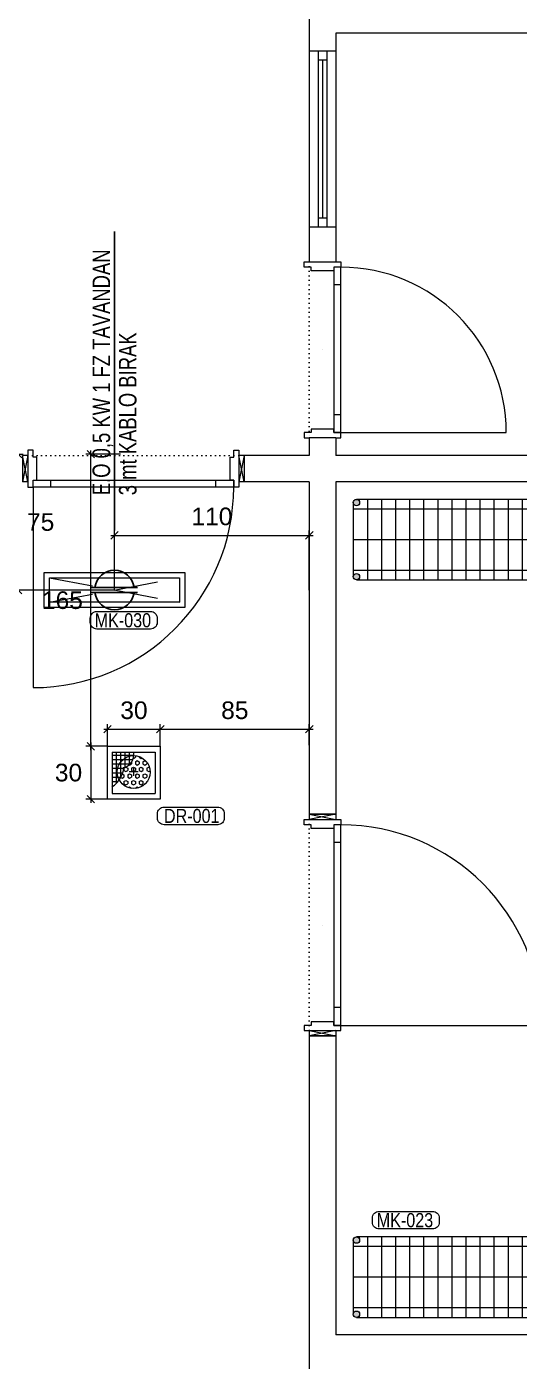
# Model space of a CAD drawing. Extents: x -5598 to 26293, y -3808 to 13850.
# Drawn here: x -1351 to -1071, y 5875 to 6634 of the extents above; entities that cross this region are included whole.
import ezdxf
from ezdxf.enums import TextEntityAlignment as Align

# ---------------------------------------------------------------- set-up
doc = ezdxf.new("R2010")
doc.units = 0
doc.header["$LTSCALE"] = 100
doc.header["$MEASUREMENT"] = 0
doc.linetypes.add('DOT', pattern=[0.25, 0, -0.25])
doc.linetypes.add('HIDDEN', pattern=[0.375, 0.25, -0.125])
for name, color, linetype, lineweight in [('AD', 5, 'Continuous', 9), ('AK', 7, 'Continuous', 15), ('AP', 6, 'Continuous', 15), ('Y-DUVAR GAZBETON', 161, 'Continuous', 20)]:
    doc.layers.add(name, color=color, linetype=linetype, lineweight=lineweight)
for name, color, linetype in [('KA-PEN', 5, 'Continuous'), ('KA-PEN-3 @ 1', 5, 'Continuous'), ('KA-PEN-5 @ 1', 5, 'Continuous'), ('KOR KASA', 1, 'Continuous'), ('OLCU DIS', 7, 'Continuous')]:
    doc.layers.add(name, color=color, linetype=linetype)
doc.layers.add('MAKPA ELEKTRIK', color=7, linetype='Continuous', lineweight=30, true_color=0x93039a)
doc.layers.add('MAKPA GIDER OLC', color=7, linetype='Continuous', lineweight=30, true_color=0xcf6a1e)
doc.layers.add('MAKPA YER IZGARASI', color=8, linetype='Continuous', lineweight=5, transparency=0.5)
doc.styles.add('MAKPA TESISAT', font='arial.ttf', dxfattribs={"height": 10})
doc.styles.add('OLC-50', font='romans.shx', dxfattribs={"width": 0.5, "height": 0.15})
doc.styles.add('olcu', font='romans.shx', dxfattribs={"width": 0.5})
doc.styles.add('POZ TEXT', font='ARIALN.TTF', dxfattribs={"height": 8})
doc.dimstyles.new('1-200', dxfattribs={"dimtxt": 40, "dimasz": 2, "dimexe": 0, "dimexo": 0, "dimgap": 10, "dimtad": 1, "dimdec": 4, "dimrnd": 0.1, "dimzin": 9, "dimdsep": 46, "dimtxsty": 'olcu', "dimblk1": 'SOL', "dimblk2": 'SAG', "dimsah": 1, "dimcen": 0, "dimse1": 1, "dimse2": 1, "dimclre": 13, "dimadec": 0, "dimazin": 0, "dimtfac": 1, "dimtdec": 4, "dimtix": 1, "dimtmove": 2, "dimatfit": 2, "dimldrblk": 'SOL', "dimfxl": 0, "dimtolj": 1, "dimarcsym": 0})
doc.dimstyles.new('MAKPA TESISAT DIM', dxfattribs={"dimscale": 0.7, "dimtxt": 12, "dimasz": 6, "dimexe": 4, "dimexo": 0, "dimgap": 8, "dimtad": 2, "dimtih": 1, "dimtoh": 1, "dimdec": 0, "dimrnd": 5, "dimzin": 0, "dimdsep": 46, "dimtxsty": 'MAKPA TESISAT', "dimblk1": 'OBLIQUE', "dimblk2": 'OBLIQUE', "dimsah": 1, "dimcen": 0, "dimdle": 3, "dimclrd": 256, "dimclre": 256, "dimclrt": 256, "dimadec": 0, "dimazin": 0, "dimtfac": 1, "dimtdec": 0, "dimtix": 1, "dimtofl": 0, "dimtmove": 2, "dimatfit": 3, "dimldrblk": 'OBLIQUE', "dimfxl": 0, "dimtvp": 7, "dimtolj": 1, "dimtzin": 0, "dimarcsym": 0})

# ---------------------------------------------------------------- blocks, each defined once
blk = doc.blocks.new('*U257')
at = {"color": 0}
for p, q in [((0, 0), (100, 0)), ((0, -5), (100, -5)), ((0, -10), (0, -5)), ((5, -10), (5, -5)), ((5, -7.5), (95, -7.5)), ((95, -10), (95, -5)), ((100, -10), (100, -5)), ((0, -10), (100, -10)), ((0, -15), (100, -15))]:
    blk.add_line(p, q, dxfattribs=at)
blk = doc.blocks.new('*U161')
at = {"color": 0, "lineweight": -2}
for p, q in [((-3, 18), (-3, 112)), ((-87, 18), (-87, 14)), ((-13, 18), (-13, 14)), ((-50, 7.5), (-50, 7.5))]:
    blk.add_line(p, q, dxfattribs=at)
at = {"color": 0, "linetype": 'DOT', "ltscale": 0.1}
blk.add_line((-100, 0), (0, 0), dxfattribs=at)
at = {"color": 0, "lineweight": -2}
for points in [[(-100, 15), (-100, 18), (-97, 18), (-97, 14), (-95, 14), (-95, 1), (-97, 1), (-97, -3), (-100, -3), (-100, 0)], [(0, 15), (0, 18), (-3, 18), (-3, 14), (-5, 14), (-5, 1), (-3, 1), (-3, -3), (0, -3), (0, 0)]]:
    blk.add_lwpolyline(points, dxfattribs=at)
blk.add_lwpolyline([(-97, 18), (-97, 14), (-3, 14), (-3, 18)], close=True, dxfattribs=at)
blk.add_arc((-3, 18), 94, 90, 180, dxfattribs=at)
at = {"style": 'OLC-50', "width": 0.5, "flags": 1}
for tag, p in [('K-NO', (-172.76, -83.82)), ('K-KANRENK', (7.69, -88.79)), ('K-BLOK', (-173.43, -120.56)), ('K-KASRENK', (8.75, -126.74)), ('K-KAT', (-174.31, -156.03)), ('K-TAMACILMA', (7.23, -165.71)), ('K-MAHALKOD', (-173.25, -193.98)), ('K-FOTOSEL', (8.17, -201.71)), ('K-MAHALAD', (-174.78, -232.95)), ('K-HERMETIK', (10.08, -236.3)), ('K-ACILISYON', (-173.83, -268.95)), ('K-HIDROLIK', (7.79, -270.16)), ('K-YANGIN', (-171.93, -303.54)), ('K-KART', (9.62, -303.83)), ('K-KANATTIP', (-174.21, -337.41)), ('K-BAND', (8.17, -345.67)), ('K-KANATMALZ', (-172.39, -371.07)), ('K-MENFEZ', (10.08, -380.26)), ('K-KASAMALZ', (-171.37, -410.06)), ('K-PBAR', (7.79, -414.12)), ('K-KASATIP', (-172.05, -446.79)), ('K-ELEKTRIKLI', (9.62, -447.79)), ('K-DUVAR', (-172.05, -485.23)), ('K-TIP', (9.62, -486.44)), ('K-REZ1', (9.62, -524.33)), ('K-REZ2', (9.62, -560.76)), ('K-REZ3', (9.62, -600.74))]:
    blk.add_attdef(tag, p, '', height=30, dxfattribs=at)
blk = doc.blocks.new('SOL')
at = {"color": 0}
for p, q in [((0, 30), (0, -6.96)), ((7.58, 0), (-6.97, 0))]:
    blk.add_line(p, q, dxfattribs=at)
blk.add_circle((0, 0), 3, dxfattribs=at)
blk = doc.blocks.new('SAG')
at = {"color": 0}
for p, q in [((0, -30), (0, 6.96)), ((7.58, 0), (-6.97, 0))]:
    blk.add_line(p, q, dxfattribs=at)
blk.add_circle((0, 0), 3, dxfattribs=at)
blk = doc.blocks.new('*D332')
at = {"layer": 'OLCU DIS', "color": 0, "lineweight": -2, "transparency": 16777216}
blk.add_line((21268, -935), (-2968, -935), dxfattribs=at)
at = {"layer": 'OLCU DIS', "color": 0, "lineweight": -2, "transparency": 16777216, "xscale": 2, "yscale": 2, "zscale": 2, "rotation": 180}
blk.add_blockref('SAG', (-2970, -935), dxfattribs=at)
at = {"layer": 'OLCU DIS', "color": 0, "lineweight": -2, "transparency": 16777216, "xscale": 2, "yscale": 2, "zscale": 2}
blk.add_blockref('SOL', (21270, -935), dxfattribs=at)
at = {"layer": 'OLCU DIS', "color": 0, "transparency": 16777216, "insert": (9295.64, -905), "char_height": 40, "attachment_point": 5, "style": 'olcu'}
blk.add_mtext('\\A1;24240', dxfattribs=at)
blk = doc.blocks.new('*U91')
at = {"layer": 'KOR KASA'}
for p, q in [((0, 126), (15, 126)), ((15, 126), (15, 123)), ((0, 3), (0, 0)), ((0, 3), (15, 3)), ((15, 3), (15, 0))]:
    blk.add_line(p, q, dxfattribs=at)
for points in [[(15, 126), (0, 123)], [(0, 126), (15, 123)], [(0, 126), (0, 123)], [(0, 123), (15, 123)], [(15, 3), (0, 0)], [(0, 3), (15, 0)], [(0, 0), (15, 0)]]:
    blk.add_lwpolyline(points, dxfattribs=at)
blk = doc.blocks.new('*U573')
at = {"color": 0, "lineweight": -2}
for p, q in [((-3, 18), (-3, 132)), ((-107, 18), (-107, 14)), ((-13.1, 18), (-13.1, 14)), ((-60, 7.5), (-60, 7.5))]:
    blk.add_line(p, q, dxfattribs=at)
at = {"color": 0, "linetype": 'DOT', "ltscale": 0.1}
blk.add_line((-120, 0), (0, 0), dxfattribs=at)
at = {"color": 0, "lineweight": -2}
for points in [[(-120, 15), (-120, 18), (-117, 18), (-117, 14), (-115, 14), (-115, 1), (-117, 1), (-117, -3), (-120, -3), (-120, 0)], [(0, 15), (0, 18), (-3, 18), (-3, 14), (-5, 14), (-5, 1), (-3, 1), (-3, -3), (0, -3), (0, 0)]]:
    blk.add_lwpolyline(points, dxfattribs=at)
blk.add_lwpolyline([(-117, 18), (-117, 14), (-3, 14), (-3, 18)], close=True, dxfattribs=at)
blk.add_arc((-3, 18), 114, 90, 180, dxfattribs=at)
at = {"style": 'OLC-50', "width": 0.5, "flags": 1}
for tag, p in [('K-NO', (-182.76, -83.82)), ('K-KANRENK', (-2.31, -88.79)), ('K-BLOK', (-183.43, -120.56)), ('K-KASRENK', (-1.25, -126.74)), ('K-KAT', (-184.31, -156.03)), ('K-TAMACILMA', (-2.77, -165.71)), ('K-MAHALKOD', (-183.25, -193.98)), ('K-FOTOSEL', (-1.83, -201.71)), ('K-MAHALAD', (-184.78, -232.95)), ('K-HERMETIK', (0.08, -236.3)), ('K-ACILISYON', (-183.83, -268.95)), ('K-HIDROLIK', (-2.21, -270.16)), ('K-YANGIN', (-181.93, -303.54)), ('K-KART', (-0.38, -303.83)), ('K-KANATTIP', (-184.21, -337.41)), ('K-BAND', (-1.83, -345.67)), ('K-KANATMALZ', (-182.39, -371.07)), ('K-MENFEZ', (0.08, -380.26)), ('K-KASAMALZ', (-181.37, -410.06)), ('K-PBAR', (-2.21, -414.12)), ('K-KASATIP', (-182.05, -446.79)), ('K-ELEKTRIKLI', (-0.38, -447.79)), ('K-DUVAR', (-182.05, -485.23)), ('K-TIP', (-0.38, -486.44)), ('K-REZ1', (-0.38, -524.33)), ('K-REZ2', (-0.38, -560.76)), ('K-REZ3', (-0.38, -600.74))]:
    blk.add_attdef(tag, p, '', height=30, dxfattribs=at)
blk = doc.blocks.new('*U579')
at = {"color": 0, "linetype": 'DOT', "ltscale": 0.1}
blk.add_line((-120, 15), (0, 15), dxfattribs=at)
at = {"color": 0, "lineweight": -2}
for p, q in [((-107, -3), (-107, 1)), ((-60, 7.5), (-60, 7.5)), ((-13.1, -3), (-13.1, 1)), ((-117, -3), (-117, -117))]:
    blk.add_line(p, q, dxfattribs=at)
for points in [[(-120, 0), (-120, -3), (-117, -3), (-117, 1), (-115, 1), (-115, 14), (-117, 14), (-117, 18), (-120, 18), (-120, 15)], [(0, 0), (0, -3), (-3, -3), (-3, 1), (-5, 1), (-5, 14), (-3, 14), (-3, 18), (0, 18), (0, 15)]]:
    blk.add_lwpolyline(points, dxfattribs=at)
blk.add_lwpolyline([(-117, -3), (-117, 1), (-3, 1), (-3, -3)], close=True, dxfattribs=at)
blk.add_arc((-117, -3), 114, 270, 0, dxfattribs=at)
at = {"style": 'OLC-50', "width": 0.5, "flags": 1}
for tag, p in [('K-NO', (-182.76, -83.82)), ('K-KANRENK', (-2.31, -88.79)), ('K-BLOK', (-183.43, -120.56)), ('K-KASRENK', (-1.25, -126.74)), ('K-KAT', (-184.31, -156.03)), ('K-TAMACILMA', (-2.77, -165.71)), ('K-MAHALKOD', (-183.25, -193.98)), ('K-FOTOSEL', (-1.83, -201.71)), ('K-MAHALAD', (-184.78, -232.95)), ('K-HERMETIK', (0.08, -236.3)), ('K-ACILISYON', (-183.83, -268.95)), ('K-HIDROLIK', (-2.21, -270.16)), ('K-YANGIN', (-181.93, -303.54)), ('K-KART', (-0.38, -303.83)), ('K-KANATTIP', (-184.21, -337.41)), ('K-BAND', (-1.83, -345.67)), ('K-KANATMALZ', (-182.39, -371.07)), ('K-MENFEZ', (0.08, -380.26)), ('K-KASAMALZ', (-181.37, -410.06)), ('K-PBAR', (-2.21, -414.12)), ('K-KASATIP', (-182.05, -446.79)), ('K-ELEKTRIKLI', (-0.38, -447.79)), ('K-DUVAR', (-182.05, -485.23)), ('K-TIP', (-0.38, -486.44)), ('K-REZ1', (-0.38, -524.33)), ('K-REZ2', (-0.38, -560.76)), ('K-REZ3', (-0.38, -600.74))]:
    blk.add_attdef(tag, p, '', height=30, dxfattribs=at)
blk = doc.blocks.new('SINEKKOV')
at = {"layer": 'AD', "linetype": 'HIDDEN'}
for p, q in [((7, 37), (-7, -37)), ((-7, 37), (7, -37))]:
    blk.add_line(p, q, dxfattribs=at)
at = {"layer": 'AD'}
blk.add_lwpolyline([(-7, -37), (-7, 37), (7, 37), (7, -37)], close=True, dxfattribs=at)
at = {"layer": 'AK'}
blk.add_lwpolyline([(-10, -40), (-10, 40), (10, 40), (10, -40)], close=True, dxfattribs=at)
blk = doc.blocks.new('46x183')
at = {"layer": 'AD'}
h = blk.add_hatch(color=1, dxfattribs=at)
h.paths.add_polyline_path([(19.1, 181.1, 1), (22.7, 181.1, 1)])
h.paths.add_polyline_path([(-23, 181.1, 1), (-19.4, 181.1, 1)])
h.paths.add_polyline_path([(-23, 1.8, 1), (-19.4, 1.8, 1)])
h.paths.add_polyline_path([(22.7, 1.8, 1), (19.1, 1.8, 1)])
at = {"layer": 'AD', "color": 1}
blk.add_line((0, 182.9), (0, 0), dxfattribs=at)
for points in [[(21.2, 182.9), (-21.2, 182.9)], [(17.65, 182.9), (-17.95, 182.9)], [(-17.5, 182.9), (-17.5, 0)], [(17.2, 0), (17.2, 182.9)], [(-22.93, 181.6), (-23, 181.6)], [(-23, 181.1), (-23, 1.8)], [(-22.19, 179.6), (-23, 179.6)], [(-22.19, 179.6), (-23, 179.6)], [(22.7, 174.9), (-23, 174.9)], [(22.7, 174.9), (-23, 174.9)], [(22.7, 179.6), (21.89, 179.6)], [(22.7, 179.6), (21.89, 179.6)], [(22.7, 181.6), (22.63, 181.6)], [(22.7, 1.8), (22.7, 181.1)], [(22.7, 166.9), (-23, 166.9)], [(22.7, 166.9), (-23, 166.9)], [(22.7, 158.9), (-23, 158.9)], [(22.7, 158.9), (-23, 158.9)], [(22.7, 150.9), (-23, 150.9)], [(22.7, 150.9), (-23, 150.9)], [(22.7, 142.9), (-23, 142.9)], [(22.7, 142.9), (-23, 142.9)], [(22.7, 134.9), (-23, 134.9)], [(22.7, 134.9), (-23, 134.9)], [(22.7, 126.9), (-23, 126.9)], [(22.7, 126.9), (-23, 126.9)], [(22.7, 118.9), (-23, 118.9)], [(22.7, 118.9), (-23, 118.9)], [(22.7, 110.9), (-23, 110.9)], [(22.7, 110.9), (-23, 110.9)], [(22.7, 102.9), (-23, 102.9)], [(22.7, 102.9), (-23, 102.9)], [(22.7, 94.9), (-23, 94.9)], [(22.7, 94.9), (-23, 94.9)], [(22.7, 86.9), (-23, 86.9)], [(22.7, 86.9), (-23, 86.9)], [(22.7, 78.9), (-23, 78.9)], [(22.7, 78.9), (-23, 78.9)], [(22.7, 70.9), (-23, 70.9)], [(22.7, 70.9), (-23, 70.9)], [(22.7, 62.9), (-23, 62.9)], [(22.7, 62.9), (-23, 62.9)], [(22.7, 54.9), (-23, 54.9)], [(22.7, 54.9), (-23, 54.9)], [(22.7, 46.9), (-23, 46.9)], [(22.7, 38.9), (-23, 38.9)], [(22.7, 30.9), (-23, 30.9)], [(22.7, 22.9), (-23, 22.9)], [(22.7, 14.9), (-23, 14.9)], [(22.7, 6.9), (-23, 6.9)], [(-22.95, 1.4), (-23, 1.4)], [(-21.2, 0), (21.2, 0)], [(22.7, 3.4), (21.72, 3.4)], [(22.7, 1.4), (22.65, 1.4)]]:
    blk.add_lwpolyline(points, dxfattribs=at)
for centre in [(-21.2, 181.1), (20.9, 181.1), (-21.2, 1.8), (20.9, 1.8)]:
    blk.add_circle(centre, 1.8, dxfattribs=at)
blk = doc.blocks.new('POZ_X')
at = {"layer": 'AP'}
blk.add_lwpolyline([(12.75, 10), (-17.75, 10, 0.414214), (-21.5, 6.25), (-21.5, 3.75, 0.414214), (-17.75, 0), (12.75, 0, 0.414214), (16.5, 3.75), (16.5, 6.25, 0.414214)], format="xyb", close=True, dxfattribs=at)
at = {"layer": 'AP', "style": 'POZ TEXT'}
blk.add_attdef('POZ_NO', text='', height=8, dxfattribs=at).set_placement((-3, 5), align=Align.MIDDLE_CENTER)
at = {"layer": 'AP', "style": 'POZ TEXT', "flags": 1}
blk.add_attdef('URUN_ADI', text='', height=7, dxfattribs=at).set_placement((-3, -4.34), align=Align.MIDDLE_CENTER)
blk = doc.blocks.new('300x300')
at = {"layer": 'MAKPA YER IZGARASI', "linetype": 'Continuous', "ltscale": 2}
for p, q in [((-14.71, 14.63), (15.29, 14.63)), ((-14.71, -15.37), (-14.71, 14.63)), ((-12.01, 11.32), (-12.01, -12.12)), ((-12.01, 11.32), (12.29, 11.32)), ((12.29, 11.32), (12.29, -12.12)), ((-12.01, -12.12), (12.29, -12.12)), ((15.29, -15.37), (-14.71, -15.37))]:
    blk.add_line(p, q, dxfattribs=at)
at = {"layer": 'MAKPA YER IZGARASI', "color": 1, "linetype": 'Continuous', "ltscale": 2}
for p, q in [((-12.01, 9.63), (0.25, 9.63)), ((-9.71, -6.42), (-9.71, 11.32)), ((-7.21, 5.82), (-7.21, 11.32)), ((-4.71, 8.03), (-4.71, 11.32)), ((-4.71, 2.76), (-4.71, 8.03)), ((-2.21, 9.08), (-2.21, 11.32)), ((-2.21, 4.31), (-2.21, 9.08)), ((-0.05, 7.79), (0.01, 7.76)), ((0.01, 7.76), (1.09, 8.38)), ((1.09, 9.33), (1.09, 8.38)), ((3.26, 8.84), (3.26, 8.38)), ((3.26, 8.38), (4.34, 7.76)), ((4.34, 7.76), (4.89, 8.08)), ((-12.01, 7.13), (-5.95, 7.13)), ((-12.01, 4.63), (-8.01, 4.63)), ((-12.01, 2.13), (-8.99, 2.13)), ((-8.99, 2.13), (-5.48, 2.13)), ((-8.01, 4.63), (-1.88, 4.63)), ((-7.21, -3.12), (-7.21, 5.82)), ((-5.95, 7.13), (-0.28, 7.13)), ((-5.4, 2.13), (-4.32, 2.76)), ((-5.4, 2.13), (-5.4, 0.88)), ((-5.4, 0.88), (-4.32, 0.26)), ((-4.32, 2.76), (-3.24, 2.13)), ((-4.32, 0.26), (-3.24, 0.88)), ((-3.24, 2.13), (-3.24, 0.88)), ((2.64, 0.08), (-2.47, 0.08)), ((-2.39, 4.15), (-2.16, 4.01)), ((-2.16, 4.01), (-1.07, 4.63)), ((-1.07, 5.63), (-1.07, 4.63)), ((-1.07, 2.13), (0.01, 2.76)), ((-1.07, 2.13), (-1.07, 0.88)), ((-1.07, 0.88), (0.01, 0.26)), ((0, 2.12), (0, -2.12)), ((0.01, 2.76), (1.09, 2.13)), ((0.01, 0.26), (1.09, 0.88)), ((1.09, 5.88), (2.17, 6.51)), ((1.09, 5.88), (1.09, 4.63)), ((1.09, 4.63), (2.17, 4.01)), ((1.09, 2.13), (1.09, 0.88)), ((2.17, 6.51), (3.26, 5.88)), ((2.17, 4.01), (3.26, 4.63)), ((3.26, 5.88), (3.26, 4.63)), ((3.26, 2.13), (4.34, 2.76)), ((3.26, 2.13), (3.26, 0.88)), ((3.26, 0.88), (4.34, 0.26)), ((4.34, 2.76), (5.42, 2.13)), ((4.34, 0.26), (5.42, 0.88)), ((5.42, 5.88), (6.5, 6.51)), ((5.42, 5.88), (5.42, 4.63)), ((5.42, 4.63), (6.5, 4.01)), ((5.42, 2.13), (5.42, 0.88)), ((6.5, 6.51), (7.29, 6.05)), ((6.5, 4.01), (7.59, 4.63)), ((7.59, 5.69), (7.59, 4.63)), ((7.59, 2.13), (8.67, 2.76)), ((7.59, 2.13), (7.59, 0.88)), ((7.59, 0.88), (8.67, 0.26)), ((8.67, 2.76), (9.17, 2.47)), ((8.67, 0.26), (9.47, 0.72)), ((-12.01, -0.37), (-9.22, -0.37)), ((-12.01, -2.87), (-8.78, -2.87)), ((-12.01, -5.37), (-8.74, -5.37)), ((-9.22, -0.37), (-6.03, -0.37)), ((-8.78, -2.87), (-7.07, -2.87)), ((-7.19, -3.09), (-6.49, -3.49)), ((-6.49, -3.49), (-5.4, -2.87)), ((-6.28, -1.11), (-5.4, -1.62)), ((-5.4, -1.62), (-5.4, -2.87)), ((-5.4, -5.37), (-4.32, -4.74)), ((-5.4, -5.37), (-5.4, -6.62)), ((-5.4, -6.62), (-4.32, -7.24)), ((-4.32, -4.74), (-3.24, -5.37)), ((-4.32, -7.24), (-3.24, -6.62)), ((-3.24, -1.62), (-2.16, -0.99)), ((-3.24, -1.62), (-3.24, -2.87)), ((-3.24, -2.87), (-2.16, -3.49)), ((-3.24, -5.37), (-3.24, -6.62)), ((-2.16, -0.99), (-1.07, -1.62)), ((-2.16, -3.49), (-1.07, -2.87)), ((-1.07, -1.62), (-1.07, -2.87)), ((-1.07, -5.37), (0.01, -4.74)), ((-1.07, -5.37), (-1.07, -6.62)), ((-1.07, -6.62), (0.01, -7.24)), ((0.01, -4.74), (1.09, -5.37)), ((0.01, -7.24), (1.09, -6.62)), ((1.09, -1.62), (2.17, -0.99)), ((1.09, -1.62), (1.09, -2.87)), ((1.09, -2.87), (2.17, -3.49)), ((1.09, -5.37), (1.09, -6.62)), ((2.17, -0.99), (3.26, -1.62)), ((2.17, -3.49), (3.26, -2.87)), ((3.26, -1.62), (3.26, -2.87)), ((3.26, -5.37), (4.34, -4.74)), ((3.26, -5.37), (3.26, -6.62)), ((3.26, -6.62), (4.34, -7.24)), ((4.34, -4.74), (5.42, -5.37)), ((4.34, -7.24), (5.42, -6.62)), ((5.42, -1.62), (6.5, -0.99)), ((5.42, -1.62), (5.42, -2.87)), ((5.42, -2.87), (6.5, -3.49)), ((5.42, -5.37), (5.42, -6.62)), ((6.5, -0.99), (7.59, -1.62)), ((6.5, -3.49), (7.59, -2.87)), ((7.59, -1.62), (7.59, -2.87)), ((7.59, -5.37), (7.95, -5.16)), ((7.59, -5.37), (7.59, -5.66)), ((-12.01, -7.87), (-11.4, -7.87)), ((-2.82, -8.88), (-2.16, -8.49)), ((-2.16, -8.49), (-1.07, -9.12)), ((-1.07, -9.12), (-1.07, -9.28)), ((1.09, -9.12), (2.17, -8.49)), ((1.09, -9.12), (1.09, -9.31)), ((2.17, -8.49), (2.93, -8.93))]:
    blk.add_line(p, q, dxfattribs=at)
at = {"layer": 'MAKPA YER IZGARASI', "linetype": 'Continuous', "ltscale": 2}
blk.add_lwpolyline([(15.29, 14.63), (15.29, -15.37)], dxfattribs=at)
at = {"layer": 'MAKPA YER IZGARASI', "color": 1, "linetype": 'Continuous', "ltscale": 2}
blk.add_circle((0.14, 0.01), 9.37, dxfattribs=at)
for centre, radius, start, end in [((-7.43, 9.96), 7.69, 283.55512, 10.23231), ((-20.04, 4), 14.68, 302.20528, 354.86629)]:
    blk.add_arc(centre, radius, start, end, dxfattribs=at)
blk = doc.blocks.new('ELK.KABLO')
at = {"layer": 'MAKPA ELEKTRIK'}
for p, q in [((-13.125, 1.5), (13.125, 1.5)), ((-13.125, -1.5), (13.125, -1.5))]:
    blk.add_line(p, q, dxfattribs=at)
for start, end in [(7.662256, 172.337744), (187.662256, 352.337744)]:
    blk.add_arc((0, 0), 11.25, start, end, dxfattribs=at)
blk = doc.blocks.new('_OBLIQUE')
at = {"color": 0, "linetype": 'ByBlock', "lineweight": -2}
blk.add_line((-0.5, -0.5), (0.5, 0.5), dxfattribs=at)
blk = doc.blocks.new('*D1065')
at = {"layer": 'MAKPA ELEKTRIK', "lineweight": -2, "transparency": 16777216}
for p, q in [((-1302.85, 6344.57), (-1187.9, 6344.57)), ((-1300.75, 6313.49), (-1300.75, 6347.37)), ((-1190, 6313.49), (-1190, 6347.37))]:
    blk.add_line(p, q, dxfattribs=at)
at = {"layer": 'MAKPA ELEKTRIK', "lineweight": -2, "transparency": 16777216, "xscale": 4.199999999999998, "yscale": 4.199999999999998, "zscale": 4.199999999999998, "rotation": 180}
blk.add_blockref('_OBLIQUE', (-1300.75, 6344.57), dxfattribs=at)
at = {"layer": 'MAKPA ELEKTRIK', "lineweight": -2, "transparency": 16777216, "xscale": 4.199999999999998, "yscale": 4.199999999999998, "zscale": 4.199999999999998}
blk.add_blockref('_OBLIQUE', (-1190, 6344.57), dxfattribs=at)
at = {"layer": 'MAKPA ELEKTRIK', "transparency": 16777216, "insert": (-1245.38, 6355.28), "char_height": 10, "attachment_point": 5, "style": 'MAKPA TESISAT'}
blk.add_mtext('\\A1;110', dxfattribs=at)
blk = doc.blocks.new('*D809')
at = {"layer": 'MAKPA ELEKTRIK', "lineweight": -2, "transparency": 16777216}
for p, q in [((-1390, 6390.67), (-1352.71, 6390.67)), ((-1355.51, 6392.77), (-1355.51, 6311.39)), ((-1300.75, 6313.49), (-1358.31, 6313.49))]:
    blk.add_line(p, q, dxfattribs=at)
at = {"layer": 'MAKPA ELEKTRIK', "lineweight": -2, "transparency": 16777216, "xscale": 4.199999999999998, "yscale": 4.199999999999998, "zscale": 4.199999999999998}
for p, rotation in [((-1355.51, 6390.67), 90), ((-1355.51, 6313.49), 270)]:
    blk.add_blockref('_OBLIQUE', p, dxfattribs=dict(at, rotation=rotation))
at = {"layer": 'MAKPA ELEKTRIK', "transparency": 16777216, "insert": (-1342.75, 6352.08), "char_height": 10, "attachment_point": 5, "style": 'MAKPA TESISAT'}
blk.add_mtext('\\A1;75', dxfattribs=at)
blk = doc.blocks.new('*D842')
at = {"layer": 'MAKPA GIDER OLC', "lineweight": -2, "transparency": 16777216}
for p, q in [((-1304.71, 6224.63), (-1304.71, 6237.17)), ((-1274.71, 6224.63), (-1274.71, 6237.17)), ((-1306.81, 6234.37), (-1272.61, 6234.37))]:
    blk.add_line(p, q, dxfattribs=at)
at = {"layer": 'MAKPA GIDER OLC', "lineweight": -2, "transparency": 16777216, "xscale": 4.199999999999998, "yscale": 4.199999999999998, "zscale": 4.199999999999998, "rotation": 180}
blk.add_blockref('_OBLIQUE', (-1304.71, 6234.37), dxfattribs=at)
at = {"layer": 'MAKPA GIDER OLC', "lineweight": -2, "transparency": 16777216, "xscale": 4.199999999999998, "yscale": 4.199999999999998, "zscale": 4.199999999999998}
blk.add_blockref('_OBLIQUE', (-1274.71, 6234.37), dxfattribs=at)
at = {"layer": 'MAKPA GIDER OLC', "transparency": 16777216, "insert": (-1289.71, 6245.08), "char_height": 10, "attachment_point": 5, "style": 'MAKPA TESISAT'}
blk.add_mtext('\\A1;30', dxfattribs=at)
blk = doc.blocks.new('*D843')
at = {"layer": 'MAKPA GIDER OLC', "lineweight": -2, "transparency": 16777216}
for p, q in [((-1274.71, 6224.63), (-1274.71, 6237.17)), ((-1190, 6225.34), (-1190, 6237.17)), ((-1276.81, 6234.37), (-1187.9, 6234.37))]:
    blk.add_line(p, q, dxfattribs=at)
at = {"layer": 'MAKPA GIDER OLC', "lineweight": -2, "transparency": 16777216, "xscale": 4.199999999999998, "yscale": 4.199999999999998, "zscale": 4.199999999999998, "rotation": 180}
blk.add_blockref('_OBLIQUE', (-1274.71, 6234.37), dxfattribs=at)
at = {"layer": 'MAKPA GIDER OLC', "lineweight": -2, "transparency": 16777216, "xscale": 4.199999999999998, "yscale": 4.199999999999998, "zscale": 4.199999999999998}
blk.add_blockref('_OBLIQUE', (-1190, 6234.37), dxfattribs=at)
at = {"layer": 'MAKPA GIDER OLC', "transparency": 16777216, "insert": (-1232.35, 6245.07), "char_height": 10, "attachment_point": 5, "style": 'MAKPA TESISAT'}
blk.add_mtext('\\A1;85', dxfattribs=at)
blk = doc.blocks.new('*D844')
at = {"layer": 'MAKPA GIDER OLC', "lineweight": -2, "transparency": 16777216}
for p, q in [((-1304.71, 6224.63), (-1316.97, 6224.63)), ((-1314.17, 6226.73), (-1314.17, 6192.53)), ((-1304.71, 6194.63), (-1316.97, 6194.63))]:
    blk.add_line(p, q, dxfattribs=at)
at = {"layer": 'MAKPA GIDER OLC', "lineweight": -2, "transparency": 16777216, "xscale": 4.199999999999998, "yscale": 4.199999999999998, "zscale": 4.199999999999998}
for p, rotation in [((-1314.17, 6224.63), 90), ((-1314.17, 6194.63), 270)]:
    blk.add_blockref('_OBLIQUE', p, dxfattribs=dict(at, rotation=rotation))
at = {"layer": 'MAKPA GIDER OLC', "transparency": 16777216, "insert": (-1326.91, 6209.63), "char_height": 10, "attachment_point": 5, "style": 'MAKPA TESISAT'}
blk.add_mtext('\\A1;30', dxfattribs=at)
blk = doc.blocks.new('*D845')
at = {"layer": 'MAKPA GIDER OLC', "lineweight": -2, "transparency": 16777216}
for p, q in [((-1297.37, 6390.67), (-1316.97, 6390.67)), ((-1314.17, 6222.53), (-1314.17, 6392.77)), ((-1304.71, 6224.63), (-1316.97, 6224.63))]:
    blk.add_line(p, q, dxfattribs=at)
at = {"layer": 'MAKPA GIDER OLC', "lineweight": -2, "transparency": 16777216, "xscale": 4.199999999999998, "yscale": 4.199999999999998, "zscale": 4.199999999999998}
for p, rotation in [((-1314.17, 6390.67), 90), ((-1314.17, 6224.63), 270)]:
    blk.add_blockref('_OBLIQUE', p, dxfattribs=dict(at, rotation=rotation))
at = {"layer": 'MAKPA GIDER OLC', "transparency": 16777216, "insert": (-1330.39, 6307.65), "char_height": 10, "attachment_point": 5, "style": 'MAKPA TESISAT'}
blk.add_mtext('\\A1;165', dxfattribs=at)

msp = doc.modelspace()

# ---------------------------------------------------------------- linework, layer by layer
at = {"layer": 'MAKPA ELEKTRIK'}
for p, q in [((-1300.75487, 6367.37357), (-1300.75487, 6517.37357)), ((-1300.75487, 6347.37357), (-1300.75487, 6367.37357))]:
    msp.add_line(p, q, dxfattribs=at)
at = {"layer": 'Y-DUVAR GAZBETON'}
for p, q in [((-1189.99999, 6655.00002), (-1189.99999, 6620.00002)), ((-1174.99999, 6630.00002), (-1174.99999, 6620.00002)), ((-1189.99999, 6620.00002), (-1174.99999, 6620.00002)), ((-1189.99999, 6520.00002), (-1174.99999, 6520.00002)), ((-1189.99999, 6500.00002), (-1174.99999, 6500.00002)), ((-1189.99999, 6390.00002), (-1227, 6390.00002)), ((-1227, 6390.00002), (-1227, 6375.00002)), ((-754.99999, 6390.00002), (-1174.99999, 6390.00002)), ((-1189.99999, 6375.00002), (-1227, 6375.00002)), ((-609.99999, 6375.00002), (-1174.99999, 6375.00002)), ((-1174.99999, 6375.00002), (-1174.99999, 6186)), ((-1174.99999, 6186), (-1189.99999, 6186)), ((-1174.99999, 6060), (-1189.99999, 6060)), ((-555, 5890.00004), (-1174.99999, 5890.00004))]:
    msp.add_line(p, q, dxfattribs=at)
for points in [[(-754.99999, 6630.00002), (-1174.99999, 6630.00002)], [(-1189.99999, 6520.00002), (-1189.99999, 6500.00002)], [(-1174.99999, 6520.00002), (-1174.99999, 6500.00002)], [(-1174.99999, 6400.00002), (-1189.99999, 6400.00002), (-1189.99999, 6390.00002)], [(-1174.99999, 6400.00002), (-1174.99999, 6390.00002)], [(-1189.99999, 6375.00002), (-1189.99999, 6186)], [(-1189.99999, 6060), (-1189.99999, 5775)], [(-1174.99999, 6060), (-1174.99999, 5890.00004)]]:
    msp.add_lwpolyline(points, dxfattribs=at)

# ---------------------------------------------------------------- block references
at = {"layer": 'AK', "rotation": 90}
for name, p in [('46x183', (-982.1, 6342.30002)), ('SINEKKOV', (-1300.75487, 6313.49098)), ('46x183', (-982.1, 5923.00004))]:
    msp.add_blockref(name, p, dxfattribs=at)
at = {"layer": 'AP', "ltscale": 6}
ref = msp.add_blockref('POZ_X', (-1293.0054, 6301.30443), dxfattribs=dict(at, xscale=-1, rotation=180))
ref.add_attrib('POZ_NO', 'MK-030', dxfattribs={"height": 8, "style": 'POZ TEXT'}).set_placement((-1296.0054, 6296.30443), align=Align.MIDDLE_CENTER)
ref = msp.add_blockref('POZ_X', (-1259.8401, 6180.05431), dxfattribs=dict(at, xscale=-1))
ref.add_attrib('POZ_NO', 'DR-001', dxfattribs={"height": 8, "style": 'POZ TEXT'}).set_placement((-1256.8401, 6185.05431), align=Align.MIDDLE_CENTER)
ref = msp.add_blockref('POZ_X', (-1132.61793, 5960.24447), dxfattribs=dict(at, xscale=-1, rotation=180))
ref.add_attrib('POZ_NO', 'MK-023', dxfattribs={"height": 8, "style": 'POZ TEXT'}).set_placement((-1135.61793, 5955.24447), align=Align.MIDDLE_CENTER)
at = {"layer": 'KA-PEN', "rotation": 269.9999999999999}
msp.add_blockref('*U257', (-1174.99999, 6620.00002), dxfattribs=at)
at = {"layer": 'KA-PEN-3 @ 1', "rotation": 270}
msp.add_blockref('*U161', (-1189.99999, 6400.00002), dxfattribs=at)
at = {"layer": 'KA-PEN-5 @ 1'}
msp.add_blockref('*U579', (-1230, 6375.00002), dxfattribs=at)
at = {"layer": 'KA-PEN-5 @ 1', "rotation": 270}
msp.add_blockref('*U573', (-1190.0001, 6063), dxfattribs=at)
at = {"layer": 'KOR KASA', "rotation": 270}
msp.add_blockref('*U91', (-1353, 6390.00002), dxfattribs=at)
at = {"layer": 'KOR KASA'}
msp.add_blockref('*U91', (-1190.0001, 6060), dxfattribs=at)
at = {"layer": 'MAKPA ELEKTRIK', "rotation": 180}
msp.add_blockref('ELK.KABLO', (-1300.75487, 6313.49098), dxfattribs=at)
at = {"layer": 'MAKPA YER IZGARASI'}
msp.add_blockref('300x300', (-1290, 6210.00002), dxfattribs=at)

# ---------------------------------------------------------------- texts
at = {"layer": 'MAKPA ELEKTRIK', "style": 'MAKPA TESISAT', "width": 0.75}
for s, p in [('E.O 0,5 KW 1 FZ TAVANDAN', (-1303.25487, 6367.37357)), ('3 mt KABLO BIRAK', (-1288.25487, 6367.37357))]:
    msp.add_text(s, height=10.00188, rotation=90, dxfattribs=at).set_placement(p)

# ---------------------------------------------------------------- dimensions: what is measured, and where the dimension line sits
at = {"layer": 'MAKPA ELEKTRIK'}
dim = msp.add_linear_dim(base=(-1355.50899, 6313.49098), p1=(-1390, 6390.66795), p2=(-1300.75487, 6313.49098), angle=90, dimstyle='MAKPA TESISAT DIM', override={"dimfxl": 0}, dxfattribs=at)
dim.commit()
dim.dimension.update_dxf_attribs({"geometry": '*D809', "text_midpoint": (-1342.75005, 6352.07947)})
dim = msp.add_linear_dim(base=(-1190, 6344.57357), p1=(-1300.75487, 6313.49098), p2=(-1190, 6313.49098), dimstyle='MAKPA TESISAT DIM', override={"dimfxl": 0}, dxfattribs=at)
dim.commit()
dim.dimension.update_dxf_attribs({"geometry": '*D1065', "text_midpoint": (-1245.37743, 6355.2793)})
at = {"layer": 'MAKPA GIDER OLC'}
for base, p2, picture, middle in [((-1314.17218, 6390.66795), (-1297.36594, 6390.66795), '*D845', (-1330.38609, 6307.65089)), ((-1314.17218, 6194.63383), (-1304.70883, 6194.63383), '*D844', (-1326.91406, 6209.63383))]:
    dim = msp.add_linear_dim(base=base, p1=(-1304.70883, 6224.63383), p2=p2, angle=90, dimstyle='MAKPA TESISAT DIM', override={"dimfxl": 0}, dxfattribs=at)
    dim.commit()
    dim.dimension.update_dxf_attribs({"geometry": picture, "text_midpoint": middle})
for base, p1, p2, picture, middle in [((-1274.70883, 6234.36922), (-1304.70883, 6224.63383), (-1274.70883, 6224.63383), '*D842', (-1289.70883, 6245.07836)), ((-1190, 6234.36922), (-1274.70883, 6224.63383), (-1190, 6225.34334), '*D843', (-1232.35442, 6245.07495))]:
    dim = msp.add_linear_dim(base=base, p1=p1, p2=p2, dimstyle='MAKPA TESISAT DIM', override={"dimfxl": 0}, dxfattribs=at)
    dim.commit()
    dim.dimension.update_dxf_attribs({"geometry": picture, "text_midpoint": middle})
at = {"layer": 'OLCU DIS', "color": 7}
dim = msp.add_linear_dim(base=(-2970, -935), p1=(21270, -635), p2=(-2970, 7535), dimstyle='1-200', dxfattribs=at)
dim.commit()
dim.dimension.update_dxf_attribs({"geometry": '*D332', "text_midpoint": (9295.63768, -905), "dimtype": 160})

doc.saveas('drawing.dxf')
